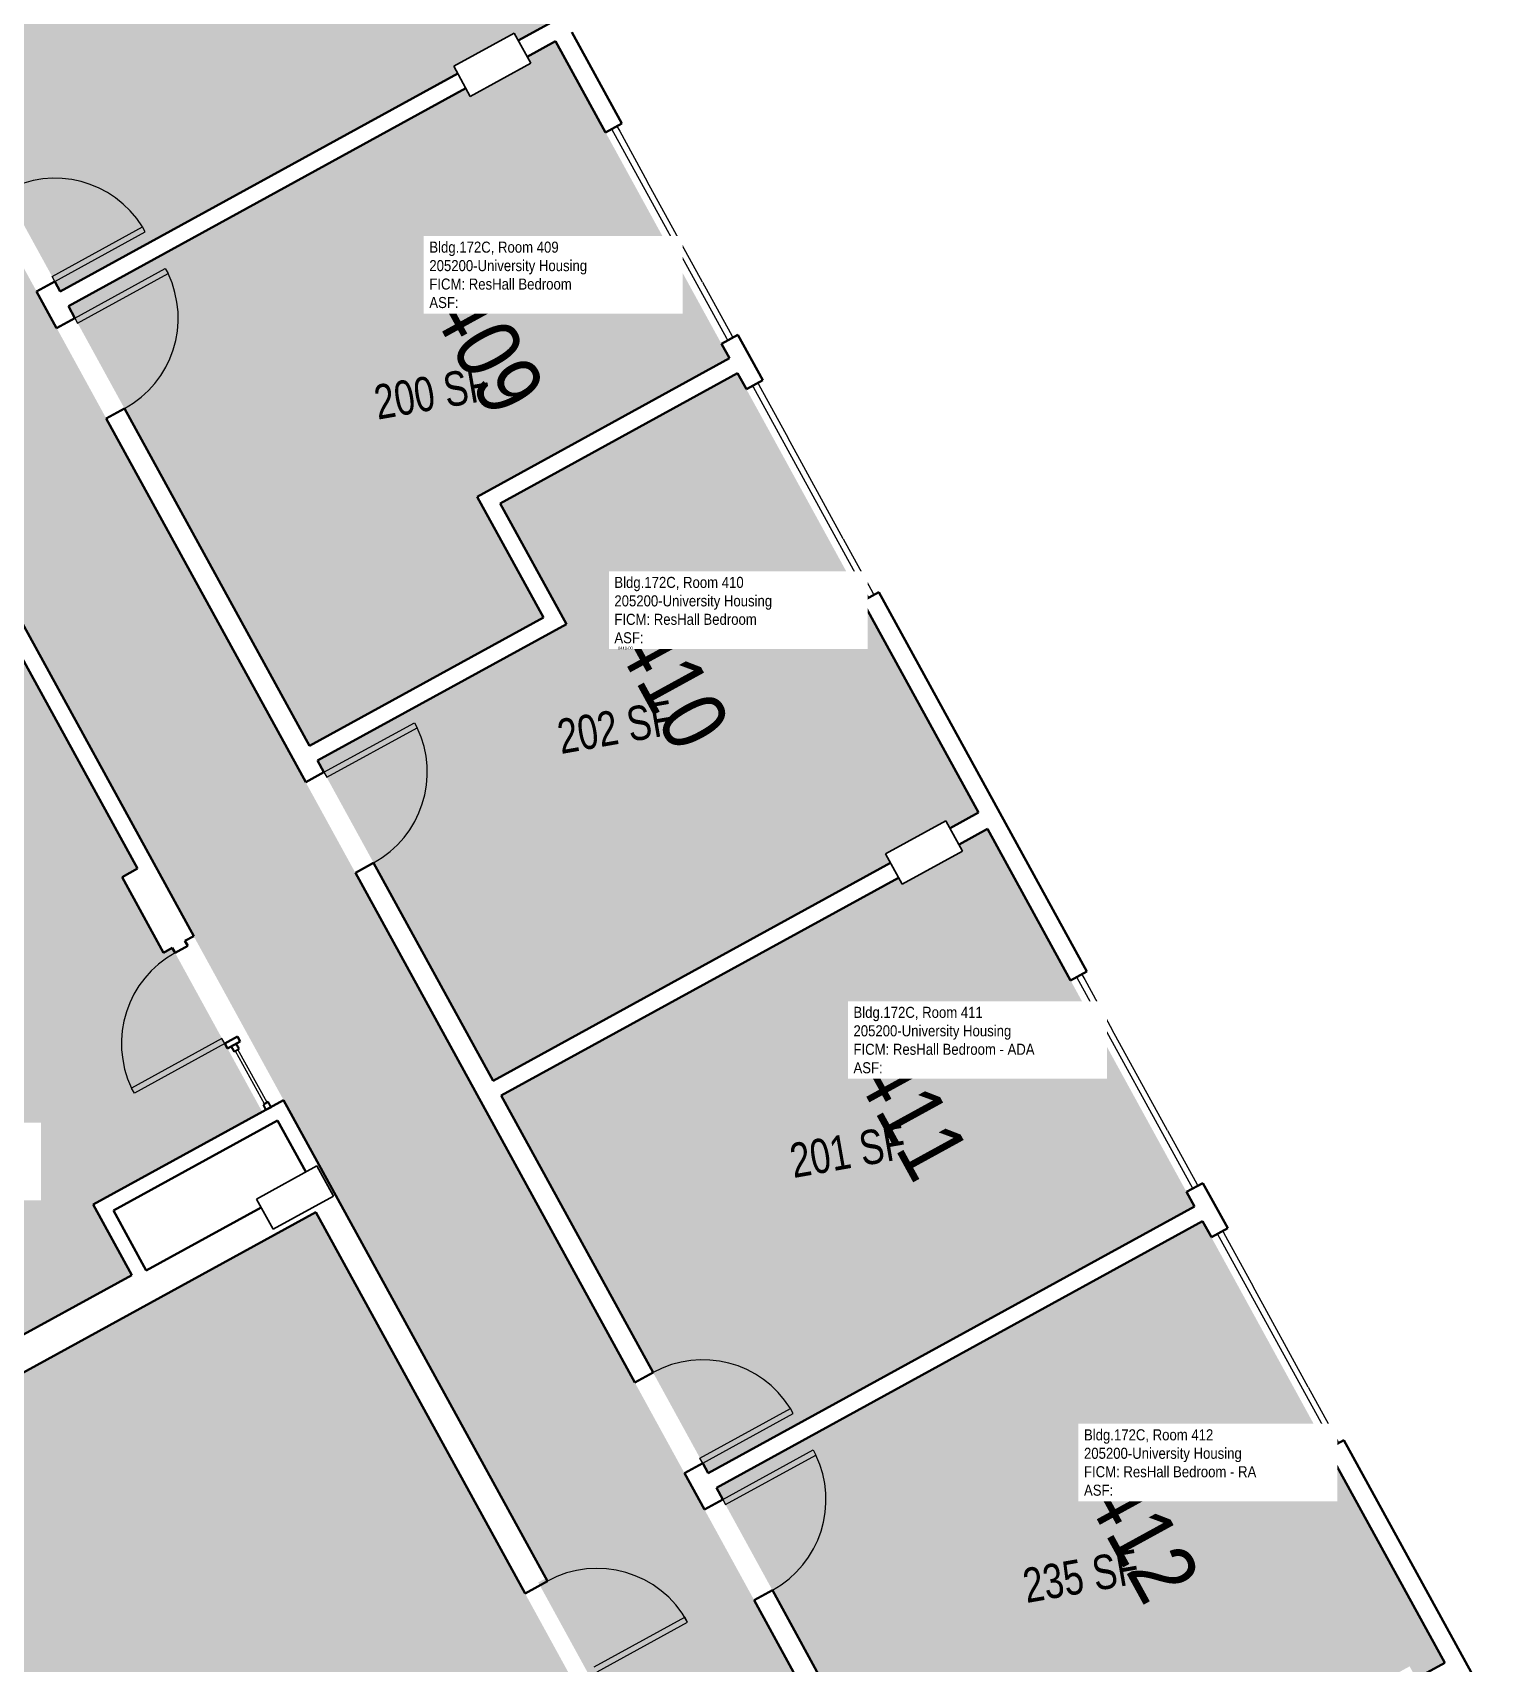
# Model space of a CAD drawing. Header units: inches. Extents: x 69235346 to 69237503, y 27657583 to 27660092.
# Drawn here: x 69236180 to 69236685, y 27659096 to 27659664 of the extents above; entities that cross this region are included whole.
import ezdxf
from ezdxf.enums import TextEntityAlignment as Align

# ---------------------------------------------------------------- set-up
doc = ezdxf.new("R2010")
doc.units = ezdxf.units.IN
doc.header["$LTSCALE"] = 100
doc.header["$MEASUREMENT"] = 0
for name, color, linetype in [('A-COLS', 5, 'CONTINUOUS'), ('A-DOOR', 2, 'CONTINUOUS'), ('A-GLAZ', 1, 'CONTINUOUS'), ('A-IDEN-RNUM', 7, 'CONTINUOUS'), ('A-IDEN-SNUM', 4, 'CONTINUOUS'), ('A-IDEN-VNUM', 4, 'CONTINUOUS'), ('A-WALL', 5, 'CONTINUOUS'), ('AREA-TEXT', 3, 'CONTINUOUS'), ('Rooms-Category-Color', 7, 'CONTINUOUS'), ('Rooms-College-Color', 7, 'CONTINUOUS'), ('Rooms-Department-Color', 7, 'CONTINUOUS'), ('Rooms-Division-Color', 7, 'CONTINUOUS'), ('Rooms-Information', 7, 'CONTINUOUS')]:
    doc.layers.add(name, color=color, linetype=linetype)
doc.styles.add('CP_AREA', font='arial.ttf', dxfattribs={"height": 15})
doc.styles.add('CP_ROOMSNUMBER', font='arial.ttf', dxfattribs={"height": 1})
doc.styles.add('CP_ROOMVNUMBER', font='arial.ttf', dxfattribs={"width": 0.85, "height": 0.075})

msp = doc.modelspace()

# ---------------------------------------------------------------- hatches: boundary and pattern name
at = {"layer": 'Rooms-Category-Color', "true_color": 0xadadad}
for points in [[(69236449.27, 27658960.69), (69236501.88, 27658989.54), (69236410.66, 27659155.86), (69236335.71, 27659292.53), (69236271.69, 27659409.25), (69236184.87, 27659567.57), (69236121.48, 27659683.14), (69236034.29, 27659842.11), (69236004.68, 27659896.11), (69235987.47, 27659927.49), (69235934.92, 27659898.67), (69235999.95, 27659780.08), (69235987.08, 27659773.02), (69235729.02, 27659631.5), (69235716.15, 27659624.43), (69235651.11, 27659743.02), (69235599.07, 27659714.48), (69235598.5, 27659714.17), (69235611.91, 27659689.72), (69235616.11, 27659682.06), (69235646.11, 27659627.37), (69235648.15, 27659623.64), (69235648.18, 27659623.58), (69235720.73, 27659491.3), (69235796.29, 27659353.53), (69235871.24, 27659216.86), (69235921.5, 27659125.23), (69235974.1, 27659154.08), (69235971.5, 27659158.82), (69235944.34, 27659208.36), (69235937.36, 27659221.07), (69235835.39, 27659407.01), (69235747.85, 27659566.62), (69235745, 27659571.83), (69235803.2, 27659603.74), (69235804.64, 27659601.11), (69235836.2, 27659618.42), (69235834.76, 27659621.05), (69235846.38, 27659627.43), (69235847.82, 27659624.8), (69235879.39, 27659642.11), (69235877.94, 27659644.74), (69235933.07, 27659674.97), (69236023.55, 27659724.59), (69236028.75, 27659727.45), (69236099.4, 27659598.63), (69236096.77, 27659597.19), (69236115.16, 27659563.65), (69236117.79, 27659565.09), (69236119.17, 27659562.57), (69236221.84, 27659375.38), (69236236.56, 27659348.53), (69236264.6, 27659297.4), (69236267.14, 27659292.77), (69236268.88, 27659289.6), (69236282.83, 27659264.17), (69236358.99, 27659125.29), (69236356.36, 27659123.85), (69236375.3, 27659089.32), (69236377.93, 27659090.77), (69236386.67, 27659074.83), (69236399.89, 27659050.72), (69236401.63, 27659047.55), (69236401.66, 27659047.49), (69236441.54, 27658974.77)], [(69236260.17, 27659287.81), (69236228.84, 27659344.94), (69236225.77, 27659343.25), (69236211.32, 27659369.61), (69236216.69, 27659372.55), (69236119.91, 27659549.01), (69235992.61, 27659479.19), (69236022.67, 27659424.39), (69236099.61, 27659466.59), (69236103.09, 27659460.23), (69236026.15, 27659418.04), (69236046.11, 27659381.65), (69236123.05, 27659423.84), (69236126.53, 27659417.49), (69236049.6, 27659375.29), (69236069.55, 27659338.9), (69236146.49, 27659381.1), (69236149.98, 27659374.74), (69236073.04, 27659332.55), (69236092.99, 27659296.16), (69236169.93, 27659338.36), (69236172.46, 27659333.75), (69236140.89, 27659316.44), (69236031.79, 27659256.61), (69236032.03, 27659256.17), (69236000.22, 27659239.29), (69235997.7, 27659243.9), (69236074.58, 27659286.06), (69236053.66, 27659324.2), (69235976.78, 27659282.04), (69235974.25, 27659286.64), (69236051.14, 27659328.81), (69236030.22, 27659366.95), (69235953.34, 27659324.78), (69235950.81, 27659329.38), (69236027.7, 27659371.55), (69236006.78, 27659409.69), (69235929.89, 27659367.53), (69235927.37, 27659372.13), (69236004.25, 27659414.29), (69235974.2, 27659469.09), (69235846.46, 27659399.04), (69235942.51, 27659223.9), (69235947.89, 27659226.84), (69235949.28, 27659224.3), (69235944.46, 27659221.65), (69235958.24, 27659196.53), (69235959.99, 27659197.49), (69235979.23, 27659162.42), (69235982.3, 27659164.1), (69235994.39, 27659142.05), (69236054.19, 27659174.84), (69236067.65, 27659150.29), (69236214.69, 27659230.94), (69236201.23, 27659255.49)], [(69236274.32, 27659031.9), (69236357.43, 27659076.41), (69236371.46, 27659084.1), (69236369.61, 27659087.48), (69236351.21, 27659121.02), (69236278.89, 27659252.89), (69236222.58, 27659222), (69236220.28, 27659220.74), (69236072.1, 27659139.48), (69236070.94, 27659138.84), (69236024.73, 27659113.5), (69236005.22, 27659102.8), (69236002.92, 27659101.54), (69236001.66, 27659103.84), (69235996.22, 27659113.75), (69235985.13, 27659133.98), (69235983.87, 27659136.28), (69235976.93, 27659148.93), (69235928.16, 27659122.18), (69235954.15, 27659074.79), (69235941.22, 27659067.69), (69236030.27, 27658905.32), (69236210.45, 27659004.14), (69236278.28, 27658880.46), (69236328.26, 27658907.87), (69236328, 27658908.35), (69236284.59, 27658987.49), (69236282.85, 27658990.67), (69236282.82, 27658990.72), (69236263.49, 27659025.96)]]:
    msp.add_hatch(color=253, dxfattribs=at).paths.add_polyline_path(points)
at = {"layer": 'Rooms-Category-Color', "true_color": 0x728ef3}
for points in [[(69236328.29, 27659649.58), (69236326.91, 27659652.1), (69236347.95, 27659663.64), (69236349.33, 27659661.12), (69236362.1, 27659668.12), (69236390.81, 27659683.87), (69236307.17, 27659836.38), (69236304.11, 27659834.69), (69236303.92, 27659835.02), (69236281.13, 27659822.52), (69236281.31, 27659822.19), (69236192.86, 27659773.68), (69236215.94, 27659731.6), (69236129.25, 27659684.05), (69236189.81, 27659573.63)], [(69236352.46, 27659655.42), (69236353.72, 27659653.12), (69236332.68, 27659641.57), (69236331.11, 27659644.42), (69236192.63, 27659568.48), (69236276.64, 27659415.31), (69236358.18, 27659460.03), (69236335.1, 27659502.12), (69236422.99, 27659550.33), (69236362.38, 27659660.86)], [(69236425.82, 27659545.18), (69236343.07, 27659499.79), (69236366.15, 27659457.71), (69236279.46, 27659410.16), (69236340.65, 27659298.59), (69236479.13, 27659374.54), (69236477.42, 27659377.66), (69236498.46, 27659389.2), (69236499.87, 27659386.63), (69236509.79, 27659392.06)], [(69236415.61, 27659161.92), (69236585.05, 27659254.85), (69236512.92, 27659386.37), (69236503, 27659380.93), (69236504.23, 27659378.68), (69236486.04, 27659368.7), (69236483.19, 27659367.14), (69236481.95, 27659369.39), (69236343.48, 27659293.44)], [(69236587.87, 27659249.7), (69236418.43, 27659156.77), (69236503.06, 27659002.45), (69236526.31, 27659015.2), (69236591.34, 27659050.87), (69236594.63, 27659052.67), (69236594.39, 27659053.11), (69236596.96, 27659054.52), (69236641.3, 27659078.84), (69236638.99, 27659083.06), (69236660.03, 27659094.6), (69236662.34, 27659090.38), (69236672.26, 27659095.82)]]:
    msp.add_hatch(color=171, dxfattribs=at).paths.add_polyline_path(points)
at = {"layer": 'Rooms-College-Color', "true_color": 0xadadad}
for points in [[(69236449.27, 27658960.69), (69236501.88, 27658989.54), (69236410.66, 27659155.86), (69236335.71, 27659292.53), (69236271.69, 27659409.25), (69236184.87, 27659567.57), (69236121.48, 27659683.14), (69236034.29, 27659842.11), (69236004.68, 27659896.11), (69235987.47, 27659927.49), (69235934.92, 27659898.67), (69235999.95, 27659780.08), (69235987.08, 27659773.02), (69235729.02, 27659631.5), (69235716.15, 27659624.43), (69235651.11, 27659743.02), (69235599.07, 27659714.48), (69235598.5, 27659714.17), (69235611.91, 27659689.72), (69235616.11, 27659682.06), (69235646.11, 27659627.37), (69235648.15, 27659623.64), (69235648.18, 27659623.58), (69235720.73, 27659491.3), (69235796.29, 27659353.53), (69235871.24, 27659216.86), (69235921.5, 27659125.23), (69235974.1, 27659154.08), (69235971.5, 27659158.82), (69235944.34, 27659208.36), (69235937.36, 27659221.07), (69235835.39, 27659407.01), (69235747.85, 27659566.62), (69235745, 27659571.83), (69235803.2, 27659603.74), (69235804.64, 27659601.11), (69235836.2, 27659618.42), (69235834.76, 27659621.05), (69235846.38, 27659627.43), (69235847.82, 27659624.8), (69235879.39, 27659642.11), (69235877.94, 27659644.74), (69235933.07, 27659674.97), (69236023.55, 27659724.59), (69236028.75, 27659727.45), (69236099.4, 27659598.63), (69236096.77, 27659597.19), (69236115.16, 27659563.65), (69236117.79, 27659565.09), (69236119.17, 27659562.57), (69236221.84, 27659375.38), (69236236.56, 27659348.53), (69236264.6, 27659297.4), (69236267.14, 27659292.77), (69236268.88, 27659289.6), (69236282.83, 27659264.17), (69236358.99, 27659125.29), (69236356.36, 27659123.85), (69236375.3, 27659089.32), (69236377.93, 27659090.77), (69236386.67, 27659074.83), (69236399.89, 27659050.72), (69236401.63, 27659047.55), (69236401.66, 27659047.49), (69236441.54, 27658974.77)], [(69236328.29, 27659649.58), (69236326.91, 27659652.1), (69236347.95, 27659663.64), (69236349.33, 27659661.12), (69236362.1, 27659668.12), (69236390.81, 27659683.87), (69236307.17, 27659836.38), (69236304.11, 27659834.69), (69236303.92, 27659835.02), (69236281.13, 27659822.52), (69236281.31, 27659822.19), (69236192.86, 27659773.68), (69236215.94, 27659731.6), (69236129.25, 27659684.05), (69236189.81, 27659573.63)], [(69236352.46, 27659655.42), (69236353.72, 27659653.12), (69236332.68, 27659641.57), (69236331.11, 27659644.42), (69236192.63, 27659568.48), (69236276.64, 27659415.31), (69236358.18, 27659460.03), (69236335.1, 27659502.12), (69236422.99, 27659550.33), (69236362.38, 27659660.86)], [(69236260.17, 27659287.81), (69236228.84, 27659344.94), (69236225.77, 27659343.25), (69236211.32, 27659369.61), (69236216.69, 27659372.55), (69236119.91, 27659549.01), (69235992.61, 27659479.19), (69236022.67, 27659424.39), (69236099.61, 27659466.59), (69236103.09, 27659460.23), (69236026.15, 27659418.04), (69236046.11, 27659381.65), (69236123.05, 27659423.84), (69236126.53, 27659417.49), (69236049.6, 27659375.29), (69236069.55, 27659338.9), (69236146.49, 27659381.1), (69236149.98, 27659374.74), (69236073.04, 27659332.55), (69236092.99, 27659296.16), (69236169.93, 27659338.36), (69236172.46, 27659333.75), (69236140.89, 27659316.44), (69236031.79, 27659256.61), (69236032.03, 27659256.17), (69236000.22, 27659239.29), (69235997.7, 27659243.9), (69236074.58, 27659286.06), (69236053.66, 27659324.2), (69235976.78, 27659282.04), (69235974.25, 27659286.64), (69236051.14, 27659328.81), (69236030.22, 27659366.95), (69235953.34, 27659324.78), (69235950.81, 27659329.38), (69236027.7, 27659371.55), (69236006.78, 27659409.69), (69235929.89, 27659367.53), (69235927.37, 27659372.13), (69236004.25, 27659414.29), (69235974.2, 27659469.09), (69235846.46, 27659399.04), (69235942.51, 27659223.9), (69235947.89, 27659226.84), (69235949.28, 27659224.3), (69235944.46, 27659221.65), (69235958.24, 27659196.53), (69235959.99, 27659197.49), (69235979.23, 27659162.42), (69235982.3, 27659164.1), (69235994.39, 27659142.05), (69236054.19, 27659174.84), (69236067.65, 27659150.29), (69236214.69, 27659230.94), (69236201.23, 27659255.49)], [(69236425.82, 27659545.18), (69236343.07, 27659499.79), (69236366.15, 27659457.71), (69236279.46, 27659410.16), (69236340.65, 27659298.59), (69236479.13, 27659374.54), (69236477.42, 27659377.66), (69236498.46, 27659389.2), (69236499.87, 27659386.63), (69236509.79, 27659392.06)], [(69236415.61, 27659161.92), (69236585.05, 27659254.85), (69236512.92, 27659386.37), (69236503, 27659380.93), (69236504.23, 27659378.68), (69236486.04, 27659368.7), (69236483.19, 27659367.14), (69236481.95, 27659369.39), (69236343.48, 27659293.44)], [(69236274.32, 27659031.9), (69236357.43, 27659076.41), (69236371.46, 27659084.1), (69236369.61, 27659087.48), (69236351.21, 27659121.02), (69236278.89, 27659252.89), (69236222.58, 27659222), (69236220.28, 27659220.74), (69236072.1, 27659139.48), (69236070.94, 27659138.84), (69236024.73, 27659113.5), (69236005.22, 27659102.8), (69236002.92, 27659101.54), (69236001.66, 27659103.84), (69235996.22, 27659113.75), (69235985.13, 27659133.98), (69235983.87, 27659136.28), (69235976.93, 27659148.93), (69235928.16, 27659122.18), (69235954.15, 27659074.79), (69235941.22, 27659067.69), (69236030.27, 27658905.32), (69236210.45, 27659004.14), (69236278.28, 27658880.46), (69236328.26, 27658907.87), (69236328, 27658908.35), (69236284.59, 27658987.49), (69236282.85, 27658990.67), (69236282.82, 27658990.72), (69236263.49, 27659025.96)], [(69236587.87, 27659249.7), (69236418.43, 27659156.77), (69236503.06, 27659002.45), (69236526.31, 27659015.2), (69236591.34, 27659050.87), (69236594.63, 27659052.67), (69236594.39, 27659053.11), (69236596.96, 27659054.52), (69236641.3, 27659078.84), (69236638.99, 27659083.06), (69236660.03, 27659094.6), (69236662.34, 27659090.38), (69236672.26, 27659095.82)]]:
    msp.add_hatch(color=253, dxfattribs=at).paths.add_polyline_path(points)
at = {"layer": 'Rooms-Department-Color', "true_color": 0xacacac}
for points in [[(69236449.27, 27658960.69), (69236501.88, 27658989.54), (69236410.66, 27659155.86), (69236335.71, 27659292.53), (69236271.69, 27659409.25), (69236184.87, 27659567.57), (69236121.48, 27659683.14), (69236034.29, 27659842.11), (69236004.68, 27659896.11), (69235987.47, 27659927.49), (69235934.92, 27659898.67), (69235999.95, 27659780.08), (69235987.08, 27659773.02), (69235729.02, 27659631.5), (69235716.15, 27659624.43), (69235651.11, 27659743.02), (69235599.07, 27659714.48), (69235598.5, 27659714.17), (69235611.91, 27659689.72), (69235616.11, 27659682.06), (69235646.11, 27659627.37), (69235648.15, 27659623.64), (69235648.18, 27659623.58), (69235720.73, 27659491.3), (69235796.29, 27659353.53), (69235871.24, 27659216.86), (69235921.5, 27659125.23), (69235974.1, 27659154.08), (69235971.5, 27659158.82), (69235944.34, 27659208.36), (69235937.36, 27659221.07), (69235835.39, 27659407.01), (69235747.85, 27659566.62), (69235745, 27659571.83), (69235803.2, 27659603.74), (69235804.64, 27659601.11), (69235836.2, 27659618.42), (69235834.76, 27659621.05), (69235846.38, 27659627.43), (69235847.82, 27659624.8), (69235879.39, 27659642.11), (69235877.94, 27659644.74), (69235933.07, 27659674.97), (69236023.55, 27659724.59), (69236028.75, 27659727.45), (69236099.4, 27659598.63), (69236096.77, 27659597.19), (69236115.16, 27659563.65), (69236117.79, 27659565.09), (69236119.17, 27659562.57), (69236221.84, 27659375.38), (69236236.56, 27659348.53), (69236264.6, 27659297.4), (69236267.14, 27659292.77), (69236268.88, 27659289.6), (69236282.83, 27659264.17), (69236358.99, 27659125.29), (69236356.36, 27659123.85), (69236375.3, 27659089.32), (69236377.93, 27659090.77), (69236386.67, 27659074.83), (69236399.89, 27659050.72), (69236401.63, 27659047.55), (69236401.66, 27659047.49), (69236441.54, 27658974.77)], [(69236260.17, 27659287.81), (69236228.84, 27659344.94), (69236225.77, 27659343.25), (69236211.32, 27659369.61), (69236216.69, 27659372.55), (69236119.91, 27659549.01), (69235992.61, 27659479.19), (69236022.67, 27659424.39), (69236099.61, 27659466.59), (69236103.09, 27659460.23), (69236026.15, 27659418.04), (69236046.11, 27659381.65), (69236123.05, 27659423.84), (69236126.53, 27659417.49), (69236049.6, 27659375.29), (69236069.55, 27659338.9), (69236146.49, 27659381.1), (69236149.98, 27659374.74), (69236073.04, 27659332.55), (69236092.99, 27659296.16), (69236169.93, 27659338.36), (69236172.46, 27659333.75), (69236140.89, 27659316.44), (69236031.79, 27659256.61), (69236032.03, 27659256.17), (69236000.22, 27659239.29), (69235997.7, 27659243.9), (69236074.58, 27659286.06), (69236053.66, 27659324.2), (69235976.78, 27659282.04), (69235974.25, 27659286.64), (69236051.14, 27659328.81), (69236030.22, 27659366.95), (69235953.34, 27659324.78), (69235950.81, 27659329.38), (69236027.7, 27659371.55), (69236006.78, 27659409.69), (69235929.89, 27659367.53), (69235927.37, 27659372.13), (69236004.25, 27659414.29), (69235974.2, 27659469.09), (69235846.46, 27659399.04), (69235942.51, 27659223.9), (69235947.89, 27659226.84), (69235949.28, 27659224.3), (69235944.46, 27659221.65), (69235958.24, 27659196.53), (69235959.99, 27659197.49), (69235979.23, 27659162.42), (69235982.3, 27659164.1), (69235994.39, 27659142.05), (69236054.19, 27659174.84), (69236067.65, 27659150.29), (69236214.69, 27659230.94), (69236201.23, 27659255.49)], [(69236274.32, 27659031.9), (69236357.43, 27659076.41), (69236371.46, 27659084.1), (69236369.61, 27659087.48), (69236351.21, 27659121.02), (69236278.89, 27659252.89), (69236222.58, 27659222), (69236220.28, 27659220.74), (69236072.1, 27659139.48), (69236070.94, 27659138.84), (69236024.73, 27659113.5), (69236005.22, 27659102.8), (69236002.92, 27659101.54), (69236001.66, 27659103.84), (69235996.22, 27659113.75), (69235985.13, 27659133.98), (69235983.87, 27659136.28), (69235976.93, 27659148.93), (69235928.16, 27659122.18), (69235954.15, 27659074.79), (69235941.22, 27659067.69), (69236030.27, 27658905.32), (69236210.45, 27659004.14), (69236278.28, 27658880.46), (69236328.26, 27658907.87), (69236328, 27658908.35), (69236284.59, 27658987.49), (69236282.85, 27658990.67), (69236282.82, 27658990.72), (69236263.49, 27659025.96)]]:
    msp.add_hatch(color=253, dxfattribs=at).paths.add_polyline_path(points)
at = {"layer": 'Rooms-Department-Color', "true_color": 0x604aed}
for points in [[(69236328.29, 27659649.58), (69236326.91, 27659652.1), (69236347.95, 27659663.64), (69236349.33, 27659661.12), (69236362.1, 27659668.12), (69236390.81, 27659683.87), (69236307.17, 27659836.38), (69236304.11, 27659834.69), (69236303.92, 27659835.02), (69236281.13, 27659822.52), (69236281.31, 27659822.19), (69236192.86, 27659773.68), (69236215.94, 27659731.6), (69236129.25, 27659684.05), (69236189.81, 27659573.63)], [(69236352.46, 27659655.42), (69236353.72, 27659653.12), (69236332.68, 27659641.57), (69236331.11, 27659644.42), (69236192.63, 27659568.48), (69236276.64, 27659415.31), (69236358.18, 27659460.03), (69236335.1, 27659502.12), (69236422.99, 27659550.33), (69236362.38, 27659660.86)], [(69236425.82, 27659545.18), (69236343.07, 27659499.79), (69236366.15, 27659457.71), (69236279.46, 27659410.16), (69236340.65, 27659298.59), (69236479.13, 27659374.54), (69236477.42, 27659377.66), (69236498.46, 27659389.2), (69236499.87, 27659386.63), (69236509.79, 27659392.06)], [(69236415.61, 27659161.92), (69236585.05, 27659254.85), (69236512.92, 27659386.37), (69236503, 27659380.93), (69236504.23, 27659378.68), (69236486.04, 27659368.7), (69236483.19, 27659367.14), (69236481.95, 27659369.39), (69236343.48, 27659293.44)], [(69236587.87, 27659249.7), (69236418.43, 27659156.77), (69236503.06, 27659002.45), (69236526.31, 27659015.2), (69236591.34, 27659050.87), (69236594.63, 27659052.67), (69236594.39, 27659053.11), (69236596.96, 27659054.52), (69236641.3, 27659078.84), (69236638.99, 27659083.06), (69236660.03, 27659094.6), (69236662.34, 27659090.38), (69236672.26, 27659095.82)]]:
    msp.add_hatch(color=173, dxfattribs=at).paths.add_polyline_path(points)
at = {"layer": 'Rooms-Division-Color', "true_color": 0xadadad}
for points in [[(69236449.27, 27658960.69), (69236501.88, 27658989.54), (69236410.66, 27659155.86), (69236335.71, 27659292.53), (69236271.69, 27659409.25), (69236184.87, 27659567.57), (69236121.48, 27659683.14), (69236034.29, 27659842.11), (69236004.68, 27659896.11), (69235987.47, 27659927.49), (69235934.92, 27659898.67), (69235999.95, 27659780.08), (69235987.08, 27659773.02), (69235729.02, 27659631.5), (69235716.15, 27659624.43), (69235651.11, 27659743.02), (69235599.07, 27659714.48), (69235598.5, 27659714.17), (69235611.91, 27659689.72), (69235616.11, 27659682.06), (69235646.11, 27659627.37), (69235648.15, 27659623.64), (69235648.18, 27659623.58), (69235720.73, 27659491.3), (69235796.29, 27659353.53), (69235871.24, 27659216.86), (69235921.5, 27659125.23), (69235974.1, 27659154.08), (69235971.5, 27659158.82), (69235944.34, 27659208.36), (69235937.36, 27659221.07), (69235835.39, 27659407.01), (69235747.85, 27659566.62), (69235745, 27659571.83), (69235803.2, 27659603.74), (69235804.64, 27659601.11), (69235836.2, 27659618.42), (69235834.76, 27659621.05), (69235846.38, 27659627.43), (69235847.82, 27659624.8), (69235879.39, 27659642.11), (69235877.94, 27659644.74), (69235933.07, 27659674.97), (69236023.55, 27659724.59), (69236028.75, 27659727.45), (69236099.4, 27659598.63), (69236096.77, 27659597.19), (69236115.16, 27659563.65), (69236117.79, 27659565.09), (69236119.17, 27659562.57), (69236221.84, 27659375.38), (69236236.56, 27659348.53), (69236264.6, 27659297.4), (69236267.14, 27659292.77), (69236268.88, 27659289.6), (69236282.83, 27659264.17), (69236358.99, 27659125.29), (69236356.36, 27659123.85), (69236375.3, 27659089.32), (69236377.93, 27659090.77), (69236386.67, 27659074.83), (69236399.89, 27659050.72), (69236401.63, 27659047.55), (69236401.66, 27659047.49), (69236441.54, 27658974.77)], [(69236260.17, 27659287.81), (69236228.84, 27659344.94), (69236225.77, 27659343.25), (69236211.32, 27659369.61), (69236216.69, 27659372.55), (69236119.91, 27659549.01), (69235992.61, 27659479.19), (69236022.67, 27659424.39), (69236099.61, 27659466.59), (69236103.09, 27659460.23), (69236026.15, 27659418.04), (69236046.11, 27659381.65), (69236123.05, 27659423.84), (69236126.53, 27659417.49), (69236049.6, 27659375.29), (69236069.55, 27659338.9), (69236146.49, 27659381.1), (69236149.98, 27659374.74), (69236073.04, 27659332.55), (69236092.99, 27659296.16), (69236169.93, 27659338.36), (69236172.46, 27659333.75), (69236140.89, 27659316.44), (69236031.79, 27659256.61), (69236032.03, 27659256.17), (69236000.22, 27659239.29), (69235997.7, 27659243.9), (69236074.58, 27659286.06), (69236053.66, 27659324.2), (69235976.78, 27659282.04), (69235974.25, 27659286.64), (69236051.14, 27659328.81), (69236030.22, 27659366.95), (69235953.34, 27659324.78), (69235950.81, 27659329.38), (69236027.7, 27659371.55), (69236006.78, 27659409.69), (69235929.89, 27659367.53), (69235927.37, 27659372.13), (69236004.25, 27659414.29), (69235974.2, 27659469.09), (69235846.46, 27659399.04), (69235942.51, 27659223.9), (69235947.89, 27659226.84), (69235949.28, 27659224.3), (69235944.46, 27659221.65), (69235958.24, 27659196.53), (69235959.99, 27659197.49), (69235979.23, 27659162.42), (69235982.3, 27659164.1), (69235994.39, 27659142.05), (69236054.19, 27659174.84), (69236067.65, 27659150.29), (69236214.69, 27659230.94), (69236201.23, 27659255.49)], [(69236274.32, 27659031.9), (69236357.43, 27659076.41), (69236371.46, 27659084.1), (69236369.61, 27659087.48), (69236351.21, 27659121.02), (69236278.89, 27659252.89), (69236222.58, 27659222), (69236220.28, 27659220.74), (69236072.1, 27659139.48), (69236070.94, 27659138.84), (69236024.73, 27659113.5), (69236005.22, 27659102.8), (69236002.92, 27659101.54), (69236001.66, 27659103.84), (69235996.22, 27659113.75), (69235985.13, 27659133.98), (69235983.87, 27659136.28), (69235976.93, 27659148.93), (69235928.16, 27659122.18), (69235954.15, 27659074.79), (69235941.22, 27659067.69), (69236030.27, 27658905.32), (69236210.45, 27659004.14), (69236278.28, 27658880.46), (69236328.26, 27658907.87), (69236328, 27658908.35), (69236284.59, 27658987.49), (69236282.85, 27658990.67), (69236282.82, 27658990.72), (69236263.49, 27659025.96)]]:
    msp.add_hatch(color=253, dxfattribs=at).paths.add_polyline_path(points)
at = {"layer": 'Rooms-Division-Color', "true_color": 0x604aed}
for points in [[(69236328.29, 27659649.58), (69236326.91, 27659652.1), (69236347.95, 27659663.64), (69236349.33, 27659661.12), (69236362.1, 27659668.12), (69236390.81, 27659683.87), (69236307.17, 27659836.38), (69236304.11, 27659834.69), (69236303.92, 27659835.02), (69236281.13, 27659822.52), (69236281.31, 27659822.19), (69236192.86, 27659773.68), (69236215.94, 27659731.6), (69236129.25, 27659684.05), (69236189.81, 27659573.63)], [(69236352.46, 27659655.42), (69236353.72, 27659653.12), (69236332.68, 27659641.57), (69236331.11, 27659644.42), (69236192.63, 27659568.48), (69236276.64, 27659415.31), (69236358.18, 27659460.03), (69236335.1, 27659502.12), (69236422.99, 27659550.33), (69236362.38, 27659660.86)], [(69236425.82, 27659545.18), (69236343.07, 27659499.79), (69236366.15, 27659457.71), (69236279.46, 27659410.16), (69236340.65, 27659298.59), (69236479.13, 27659374.54), (69236477.42, 27659377.66), (69236498.46, 27659389.2), (69236499.87, 27659386.63), (69236509.79, 27659392.06)], [(69236415.61, 27659161.92), (69236585.05, 27659254.85), (69236512.92, 27659386.37), (69236503, 27659380.93), (69236504.23, 27659378.68), (69236486.04, 27659368.7), (69236483.19, 27659367.14), (69236481.95, 27659369.39), (69236343.48, 27659293.44)], [(69236587.87, 27659249.7), (69236418.43, 27659156.77), (69236503.06, 27659002.45), (69236526.31, 27659015.2), (69236591.34, 27659050.87), (69236594.63, 27659052.67), (69236594.39, 27659053.11), (69236596.96, 27659054.52), (69236641.3, 27659078.84), (69236638.99, 27659083.06), (69236660.03, 27659094.6), (69236662.34, 27659090.38), (69236672.26, 27659095.82)]]:
    msp.add_hatch(color=173, dxfattribs=at).paths.add_polyline_path(points)

# ---------------------------------------------------------------- linework, layer by layer
at = {"layer": 'A-COLS', "lineweight": 35}
for p, q in [((69236326.91, 27659652.1), (69236347.95, 27659663.64)), ((69236347.95, 27659663.64), (69236353.72, 27659653.12)), ((69236332.68, 27659641.57), (69236326.91, 27659652.1)), ((69236353.72, 27659653.12), (69236332.68, 27659641.57)), ((69236477.42, 27659377.66), (69236498.46, 27659389.2)), ((69236498.46, 27659389.2), (69236504.23, 27659378.68)), ((69236504.23, 27659378.68), (69236483.19, 27659367.14)), ((69236483.19, 27659367.14), (69236477.42, 27659377.66)), ((69236258.16, 27659257.41), (69236279.21, 27659268.95)), ((69236279.21, 27659268.95), (69236284.98, 27659258.43)), ((69236263.93, 27659246.89), (69236258.16, 27659257.41)), ((69236284.98, 27659258.43), (69236263.93, 27659246.89))]:
    msp.add_line(p, q, dxfattribs=at)
at = {"layer": 'A-DOOR'}
for p, q in [((69236186.95, 27659578.84), (69236218.47, 27659596.12)), ((69236219.43, 27659594.37), (69236218.47, 27659596.12)), ((69236187.92, 27659577.08), (69236219.43, 27659594.37)), ((69236187.92, 27659577.08), (69236186.95, 27659578.84)), ((69236194.89, 27659564.37), (69236226.4, 27659581.65)), ((69236195.85, 27659562.61), (69236227.37, 27659579.9)), ((69236226.4, 27659581.65), (69236227.37, 27659579.9)), ((69236194.89, 27659564.37), (69236195.85, 27659562.61)), ((69236281.68, 27659406.11), (69236313.2, 27659423.39)), ((69236282.65, 27659404.35), (69236314.16, 27659421.64)), ((69236313.2, 27659423.39), (69236314.16, 27659421.64)), ((69236281.68, 27659406.11), (69236282.65, 27659404.35)), ((69236246.15, 27659313.37), (69236214.63, 27659296.09)), ((69236247.11, 27659311.62), (69236215.6, 27659294.33)), ((69236247.11, 27659311.62), (69236246.15, 27659313.37)), ((69236215.6, 27659294.33), (69236214.63, 27659296.09)), ((69236412.72, 27659167.18), (69236444.24, 27659184.46)), ((69236413.68, 27659165.43), (69236445.2, 27659182.71)), ((69236445.2, 27659182.71), (69236444.24, 27659184.46)), ((69236420.65, 27659152.71), (69236452.17, 27659170)), ((69236452.17, 27659170), (69236453.13, 27659168.24)), ((69236413.68, 27659165.43), (69236412.72, 27659167.18)), ((69236421.62, 27659150.96), (69236453.13, 27659168.24)), ((69236420.65, 27659152.71), (69236421.62, 27659150.96)), ((69236375.89, 27659094.49), (69236407.45, 27659111.8)), ((69236408.41, 27659110.05), (69236407.45, 27659111.8)), ((69236376.85, 27659092.74), (69236408.41, 27659110.05))]:
    msp.add_line(p, q, dxfattribs=at)
at = {"layer": 'A-DOOR', "lineweight": 25}
for centre, start, end in [((69236187.92, 27659577.08), 31.9266, 118.7419), ((69236194.89, 27659564.37), 298.7419, 25.5572), ((69236281.68, 27659406.11), 298.7419, 25.5572), ((69236247.11, 27659311.62), 118.7419, 205.5572), ((69236413.68, 27659165.43), 31.9266, 118.7419), ((69236420.65, 27659152.71), 298.7419, 25.5572), ((69236376.85, 27659092.74), 28.7419, 118.7419)]:
    msp.add_arc(centre, 36, start, end, dxfattribs=at)
at = {"layer": 'A-GLAZ'}
for p, q in [((69236422.05, 27659557.24), (69236382.03, 27659630.22)), ((69236383.78, 27659631.18), (69236384.74, 27659629.43)), ((69236384.74, 27659629.43), (69236394.36, 27659611.89)), ((69236413.6, 27659576.82), (69236394.36, 27659611.89)), ((69236413.6, 27659576.82), (69236423.21, 27659559.29)), ((69236422.42, 27659556.57), (69236422.05, 27659557.24)), ((69236423.21, 27659559.29), (69236424.18, 27659557.53)), ((69236431.33, 27659540.33), (69236431.08, 27659540.79)), ((69236471.59, 27659466.92), (69236431.33, 27659540.33)), ((69236432.83, 27659541.75), (69236433.79, 27659540)), ((69236433.79, 27659540), (69236443.41, 27659522.46)), ((69236462.64, 27659487.39), (69236443.41, 27659522.46)), ((69236462.64, 27659487.39), (69236472.26, 27659469.85)), ((69236472.26, 27659469.85), (69236473.34, 27659467.88)), ((69236544.21, 27659334.51), (69236544.08, 27659334.74)), ((69236584.47, 27659261.09), (69236544.21, 27659334.51)), ((69236545.83, 27659335.7), (69236546.8, 27659333.95)), ((69236546.8, 27659333.95), (69236556.41, 27659316.41)), ((69236575.65, 27659281.34), (69236556.41, 27659316.41)), ((69236251.67, 27659309.55), (69236250.79, 27659309.07)), ((69236250.79, 27659309.07), (69236260.96, 27659290.53)), ((69236261.84, 27659291.01), (69236251.67, 27659309.55)), ((69236260.96, 27659290.53), (69236261.84, 27659291.01)), ((69236575.65, 27659281.34), (69236585.26, 27659263.81)), ((69236585.26, 27659263.81), (69236586.23, 27659262.05)), ((69236633.15, 27659172.33), (69236593.13, 27659245.31)), ((69236594.88, 27659246.27), (69236595.84, 27659244.52)), ((69236595.84, 27659244.52), (69236605.46, 27659226.98)), ((69236624.7, 27659191.91), (69236605.46, 27659226.98)), ((69236624.7, 27659191.91), (69236634.31, 27659174.37)), ((69236634.31, 27659174.37), (69236635.4, 27659172.4)), ((69236633.64, 27659171.44), (69236633.15, 27659172.33))]:
    msp.add_line(p, q, dxfattribs=at)
at = {"layer": 'A-GLAZ', "lineweight": 40, "extrusion": (0, 0, -1)}
for p, q in [((69236251.14, 27659311.55), (69236249.39, 27659310.59)), ((69236249.39, 27659310.59), (69236250.35, 27659308.83)), ((69236252.1, 27659309.79), (69236251.14, 27659311.55)), ((69236250.35, 27659308.83), (69236252.1, 27659309.79)), ((69236262.28, 27659291.25), (69236260.52, 27659290.29)), ((69236260.52, 27659290.29), (69236261.48, 27659288.53)), ((69236261.48, 27659288.53), (69236263.24, 27659289.49)), ((69236263.24, 27659289.49), (69236262.28, 27659291.25))]:
    msp.add_line(p, q, dxfattribs=at)
at = {"layer": 'A-WALL', "lineweight": 50}
for p, q in [((69236390.81, 27659683.87), (69236349.33, 27659661.12)), ((69236385.54, 27659632.14), (69236368.08, 27659663.98)), ((69236352.46, 27659655.42), (69236362.38, 27659660.86)), ((69236362.38, 27659660.86), (69236379.84, 27659629.02)), ((69236328.29, 27659649.58), (69236189.81, 27659573.63)), ((69236192.63, 27659568.48), (69236331.11, 27659644.42)), ((69236379.84, 27659629.02), (69236385.54, 27659632.14)), ((69236187.92, 27659577.08), (69236181.56, 27659573.6)), ((69236181.56, 27659573.6), (69236188.53, 27659560.88)), ((69236189.81, 27659573.63), (69236187.92, 27659577.08)), ((69236236.29, 27659349.02), (69236117.25, 27659566.08)), ((69236194.89, 27659564.37), (69236192.63, 27659568.48)), ((69236188.53, 27659560.88), (69236194.89, 27659564.37)), ((69236425.93, 27659558.49), (69236420.23, 27659555.37)), ((69236420.23, 27659555.37), (69236422.99, 27659550.33)), ((69236434.58, 27659542.71), (69236425.93, 27659558.49)), ((69236422.99, 27659550.33), (69236335.1, 27659502.12)), ((69236343.07, 27659499.79), (69236425.82, 27659545.18)), ((69236425.82, 27659545.18), (69236428.89, 27659539.59)), ((69236428.89, 27659539.59), (69236434.58, 27659542.71)), ((69236212.2, 27659532.8), (69236205.84, 27659529.32)), ((69236276.64, 27659415.31), (69236212.2, 27659532.8)), ((69236205.84, 27659529.32), (69236275.33, 27659402.62)), ((69236335.1, 27659502.12), (69236358.18, 27659460.03)), ((69236366.15, 27659457.71), (69236343.07, 27659499.79)), ((69236150.75, 27659492.78), (69236216.69, 27659372.55)), ((69236475.1, 27659468.84), (69236469.4, 27659465.72)), ((69236469.4, 27659465.72), (69236509.79, 27659392.06)), ((69236547.59, 27659336.66), (69236475.1, 27659468.84)), ((69236358.18, 27659460.03), (69236276.64, 27659415.31)), ((69236279.46, 27659410.16), (69236366.15, 27659457.71)), ((69236281.68, 27659406.11), (69236279.46, 27659410.16)), ((69236275.33, 27659402.62), (69236281.68, 27659406.11)), ((69236509.79, 27659392.06), (69236499.87, 27659386.63)), ((69236503, 27659380.93), (69236512.92, 27659386.37)), ((69236512.92, 27659386.37), (69236541.89, 27659333.54)), ((69236299, 27659374.54), (69236292.64, 27659371.06)), ((69236340.65, 27659298.59), (69236299, 27659374.54)), ((69236479.13, 27659374.54), (69236340.65, 27659298.59)), ((69236211.32, 27659369.61), (69236216.69, 27659372.55)), ((69236211.32, 27659369.61), (69236225.77, 27659343.25)), ((69236292.64, 27659371.06), (69236390.01, 27659193.5)), ((69236343.48, 27659293.44), (69236481.95, 27659369.39)), ((69236225.77, 27659343.25), (69236228.84, 27659344.94)), ((69236228.84, 27659344.94), (69236229.8, 27659343.18)), ((69236229.8, 27659343.18), (69236234.19, 27659345.59)), ((69236233.22, 27659347.34), (69236236.29, 27659349.02)), ((69236234.19, 27659345.59), (69236233.22, 27659347.34)), ((69236541.89, 27659333.54), (69236547.59, 27659336.66)), ((69236251.5, 27659314.02), (69236247.11, 27659311.62)), ((69236247.11, 27659311.62), (69236248.07, 27659309.86)), ((69236248.07, 27659309.86), (69236252.46, 27659312.27)), ((69236252.46, 27659312.27), (69236251.5, 27659314.02)), ((69236396.37, 27659196.99), (69236343.48, 27659293.44)), ((69236267.62, 27659291.9), (69236201.23, 27659255.49)), ((69236359.54, 27659124.3), (69236267.62, 27659291.9)), ((69236208.35, 27659253.41), (69236265.54, 27659284.77)), ((69236265.54, 27659284.77), (69236275.37, 27659266.85)), ((69236587.98, 27659263.01), (69236582.28, 27659259.89)), ((69236582.28, 27659259.89), (69236585.05, 27659254.85)), ((69236596.64, 27659247.23), (69236587.98, 27659263.01)), ((69236214.69, 27659230.94), (69236201.23, 27659255.49)), ((69236259.76, 27659254.51), (69236219.78, 27659232.58)), ((69236585.05, 27659254.85), (69236415.61, 27659161.92)), ((69236002.92, 27659101.54), (69236278.89, 27659252.89)), ((69236219.78, 27659232.58), (69236208.35, 27659253.41)), ((69236278.89, 27659252.89), (69236351.75, 27659120.04)), ((69236418.43, 27659156.77), (69236587.87, 27659249.7)), ((69236587.87, 27659249.7), (69236590.94, 27659244.11)), ((69236590.94, 27659244.11), (69236596.64, 27659247.23)), ((69236214.69, 27659230.94), (69236067.65, 27659150.29)), ((69236390.01, 27659193.5), (69236396.37, 27659196.99)), ((69236637.15, 27659173.36), (69236631.45, 27659170.24)), ((69236631.45, 27659170.24), (69236672.26, 27659095.82)), ((69236684.69, 27659086.67), (69236637.15, 27659173.36)), ((69236413.68, 27659165.43), (69236407.33, 27659161.94)), ((69236415.61, 27659161.92), (69236413.68, 27659165.43)), ((69236407.33, 27659161.94), (69236414.3, 27659149.23)), ((69236414.3, 27659149.23), (69236420.65, 27659152.71)), ((69236420.65, 27659152.71), (69236418.43, 27659156.77)), ((69236351.75, 27659120.04), (69236359.54, 27659124.3)), ((69236437.97, 27659121.15), (69236431.61, 27659117.66)), ((69236431.61, 27659117.66), (69236501.94, 27658989.43)), ((69236503.06, 27659002.45), (69236437.97, 27659121.15)), ((69236672.26, 27659095.82), (69236662.34, 27659090.38))]:
    msp.add_line(p, q, dxfattribs=at)

# ---------------------------------------------------------------- texts
at = {"layer": 'A-IDEN-RNUM', "style": 'CP_ROOMSNUMBER'}
for s, p in [('0409-00', (69236318.41, 27659567.79)), ('0410-00', (69236384.16, 27659448.89)), ('0411-00', (69236466.22, 27659301.19)), ('0412-00', (69236546.55, 27659154))]:
    msp.add_text(s, height=1, dxfattribs=at).set_placement(p)
at = {"layer": 'A-IDEN-SNUM', "style": 'CP_ROOMSNUMBER'}
for s, p in [('172C040900', (69236318.41, 27659567.79)), ('172C041000', (69236382.89, 27659450.99)), ('172C041100', (69236466.22, 27659301.19)), ('172C041200', (69236546.55, 27659154))]:
    msp.add_text(s, height=1, dxfattribs=at).set_placement(p)
at = {"layer": 'A-IDEN-VNUM', "style": 'CP_ROOMVNUMBER', "width": 0.85}
for s, p in [('409', (69236318.41, 27659567.79)), ('410', (69236382.89, 27659450.99)), ('411', (69236466.22, 27659301.19)), ('412', (69236546.55, 27659154))]:
    msp.add_text(s, height=22.5, rotation=298.7419, dxfattribs=at).set_placement(p)
at = {"layer": 'AREA-TEXT', "style": 'CP_AREA', "width": 0.75}
for s, p in [('200 SF', (69236319.36, 27659538.36)), ('202 SF', (69236383.24, 27659421.88)), ('201 SF', (69236464.26, 27659274.14)), ('235 SF', (69236545.47, 27659126.07))]:
    msp.add_text(s, height=12, rotation=9.9806, dxfattribs=at).set_placement(p, align=Align.MIDDLE_CENTER)

# ---------------------------------------------------------------- next in the draw order: texts
at = {"layer": 'Rooms-Information', "char_height": 3.8571, "width": 86.4, "attachment_point": 7, "style": 'CP_ROOMVNUMBER', "bg_fill": 3, "box_fill_scale": 1.5, "bg_fill_color": 256, "bg_fill_true_color": 13158600, "bg_fill_transparency": 0}
for s, insert in [('Bldg.172C, Room 409^M^J205200-University Housing^M^JFICM: ResHall Bedroom^M^JASF: ', (69236318.41, 27659567.79)), ('Bldg.172C, Room 410^M^J205200-University Housing^M^JFICM: ResHall Bedroom^M^JASF: ', (69236382.89, 27659450.99)), ('Bldg.172C, Room 411^M^J205200-University Housing^M^JFICM: ResHall Bedroom - ADA^M^JASF: ', (69236466.22, 27659301.19)), ('Bldg.172C, Room 430^M^J205200-University Housing^M^JFICM: All Gender Restroom^M^JASF: ', (69236094.76, 27659258.87)), ('Bldg.172C, Room 412^M^J205200-University Housing^M^JFICM: ResHall Bedroom - RA^M^JASF: ', (69236546.55, 27659154))]:
    msp.add_mtext(s, dxfattribs=dict(at, insert=insert))

doc.saveas('drawing.dxf')
